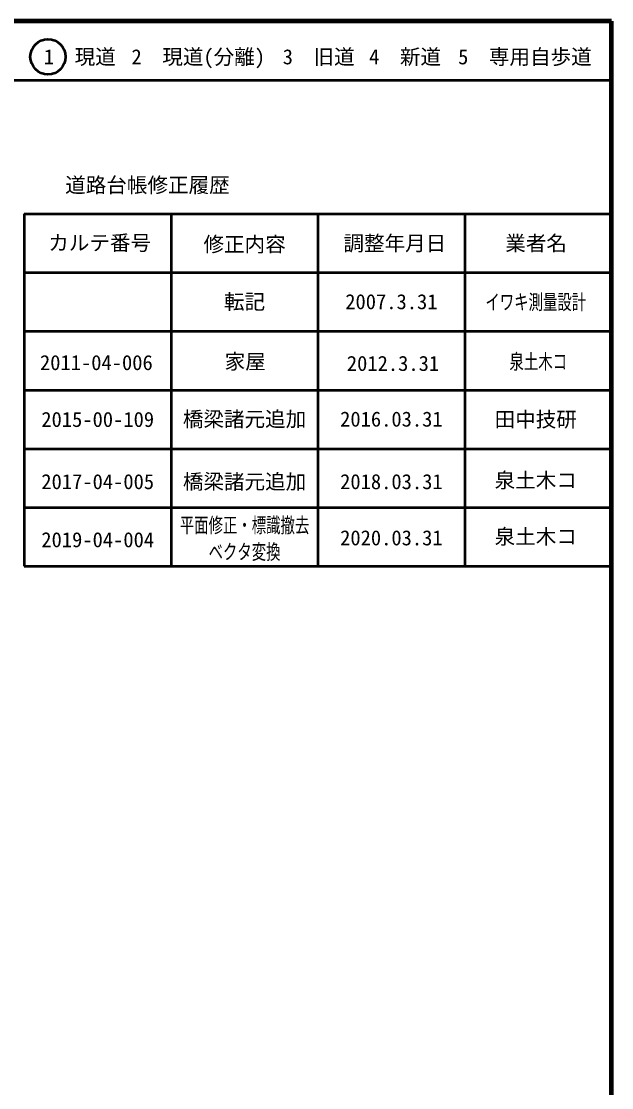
# Model space of a CAD drawing. Units: millimetres on the paper, enlarged 1000 times. Extents: x 40000 to 680000, y 20000 to 380000.
# Drawn here: x 579500 to 680000, y 198357 to 380000 of the extents above; entities that cross this region are included whole.
import ezdxf
from ezdxf.enums import TextEntityAlignment as Align

# ---------------------------------------------------------------- set-up
doc = ezdxf.new("R2010")
doc.units = ezdxf.units.MM
doc.header["$LTSCALE"] = 1000
for name, color, linetype, lineweight in [('M-TTL', 2, 'Continuous', 140), ('M-TTL-FRAM', 2, 'Continuous', 50), ('M-TTL-LINE', 7, 'Continuous', 50)]:
    doc.layers.add(name, color=color, linetype=linetype, lineweight=lineweight)
doc.layers.add('M-TTL-TXT', color=7, linetype='Continuous')
doc.styles.add('ＭＳ ゴシック', font='')
doc.styles.get('ＭＳ ゴシック').set_extended_font_data('MS Gothic')

msp = doc.modelspace()

# ---------------------------------------------------------------- linework, layer by layer
at = {"layer": 'M-TTL'}
for p, q in [((680000, 380000), (40000, 380000)), ((680000, 20000), (680000, 380000))]:
    msp.add_line(p, q, dxfattribs=at)
at = {"layer": 'M-TTL-FRAM'}
for p, q in [((580000, 347197), (580000, 287197)), ((580000, 347197), (680000, 347197)), ((580000, 287197), (680000, 287197))]:
    msp.add_line(p, q, dxfattribs=at)
at = {"layer": 'M-TTL-LINE'}
for p, q in [((40000, 370000), (680000, 370000)), ((605000, 347197), (605000, 287197)), ((630000, 347197), (630000, 287197)), ((655000, 347197), (655000, 287197)), ((580000, 337197), (680000, 337197)), ((580000, 327197), (680000, 327197)), ((580000, 317197), (680000, 317197)), ((580000, 307197), (680000, 307197)), ((580000, 297197), (680000, 297197))]:
    msp.add_line(p, q, dxfattribs=at)
msp.add_circle((584031, 373958), 3000, dxfattribs=at)

# ---------------------------------------------------------------- texts
at = {"layer": 'M-TTL-TXT', "style": 'ＭＳ ゴシック'}
for s, p in [('1\u3000現道', (589448, 373958)), ('2\u3000現道(分離)', (609619, 373958)), ('3\u3000旧道', (630121, 373958)), ('4\u3000新道', (644824, 373958)), ('5\u3000専用自歩道', (665228, 373958)), ('道路台帳修正履歴', (600968, 352113)), ('カルテ番号', (592839, 342277)), ('修正内容', (617509, 342023)), ('調整年月日', (643089, 342197)), ('業者名', (667134, 342197)), ('転記', (617500, 332245)), ('2007.3.31', (642500, 332245)), ('家屋', (617618, 322045)), ('2011-04-006', (592271, 321871)), ('2012.3.31', (642774, 321733)), ('2015-00-109', (592500, 312189)), ('橋梁諸元追加', (617500, 312245)), ('2016.03.31', (642500, 312245)), ('田中技研', (667077, 312189)), ('泉土木コ', (667077, 301831)), ('2017-04-005', (592500, 301591)), ('橋梁諸元追加', (617500, 301591)), ('2018.03.31', (642500, 301591)), ('2019-04-004', (592500, 291697)), ('2020.03.31', (642500, 292021)), ('泉土木コ', (667077, 292237))]:
    msp.add_text(s, height=2566, dxfattribs=at).set_placement(p, align=Align.MIDDLE_CENTER)
at = {"layer": 'M-TTL-TXT', "style": 'ＭＳ ゴシック', "width": 0.7}
for s, p in [('イワキ測量設計', (667077, 332189)), ('泉土木コ', (667505, 322045)), ('平面修正・標識撤去', (617500, 294181)), ('ベクタ変換', (617500, 289645))]:
    msp.add_text(s, height=2566, dxfattribs=at).set_placement(p, align=Align.MIDDLE_CENTER)

doc.saveas('drawing.dxf')
